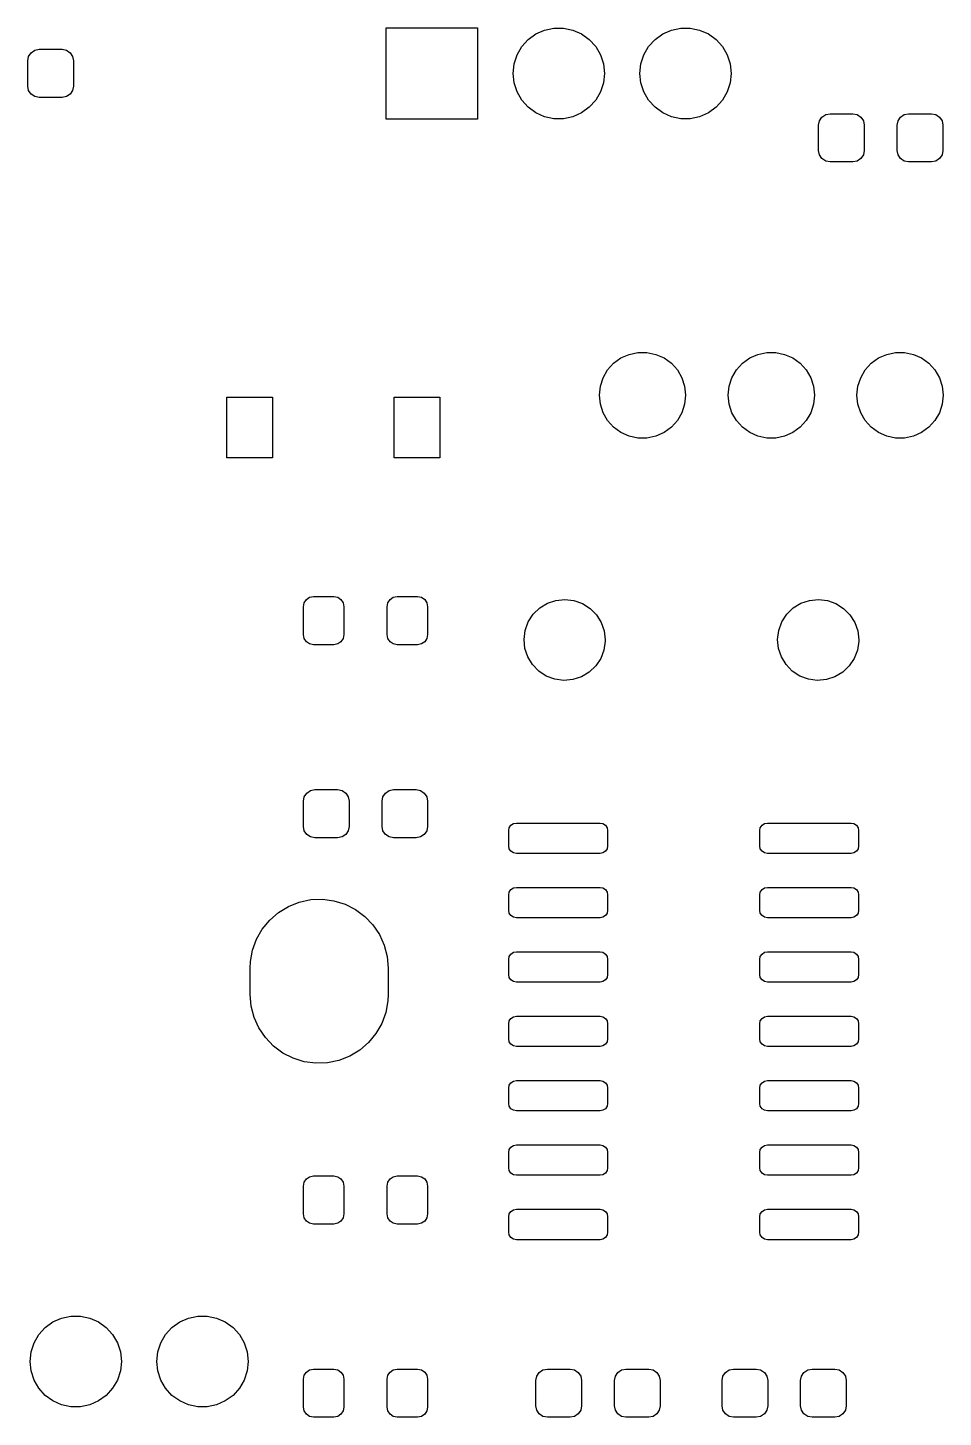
# Model space of a CAD drawing. Extents: x 74 to 207, y -142 to -34.
# Drawn here: x 159.07 to 177.13, y -140.81 to -113.4 of the extents above; entities that cross this region are included whole.
import ezdxf

# ---------------------------------------------------------------- set-up
doc = ezdxf.new("R2010")
doc.units = 0
doc.layers.add('BLACK', color=7, linetype='CONTINUOUS')

msp = doc.modelspace()

# ---------------------------------------------------------------- linework, layer by layer
at = {"layer": 'BLACK', "linetype": 'CONTINUOUS'}
for p, q in [((166.145, -115.2), (166.145, -113.4)), ((166.145, -113.4), (167.945, -113.4)), ((167.945, -113.4), (167.945, -115.2)), ((169.095, -113.521), (169.267, -113.444)), ((169.267, -113.444), (169.451, -113.405)), ((169.451, -113.405), (169.639, -113.405)), ((169.639, -113.405), (169.823, -113.444)), ((169.823, -113.444), (169.995, -113.521)), ((171.595, -113.521), (171.767, -113.444)), ((171.767, -113.444), (171.951, -113.405)), ((171.951, -113.405), (172.139, -113.405)), ((172.139, -113.405), (172.323, -113.444)), ((172.323, -113.444), (172.495, -113.521)), ((168.817, -113.771), (168.943, -113.631)), ((168.943, -113.631), (169.095, -113.521)), ((169.995, -113.521), (170.147, -113.631)), ((170.147, -113.631), (170.273, -113.771)), ((171.317, -113.771), (171.443, -113.631)), ((171.443, -113.631), (171.595, -113.521)), ((172.495, -113.521), (172.647, -113.631)), ((172.647, -113.631), (172.773, -113.771)), ((159.075, -114.05), (159.092, -113.964)), ((159.092, -113.964), (159.141, -113.891)), ((159.141, -113.891), (159.214, -113.842)), ((159.214, -113.842), (159.3, -113.825)), ((159.3, -113.825), (159.75, -113.825)), ((159.75, -113.825), (159.836, -113.842)), ((159.836, -113.842), (159.909, -113.891)), ((159.909, -113.891), (159.958, -113.964)), ((159.958, -113.964), (159.975, -114.05)), ((168.665, -114.113), (168.723, -113.934)), ((168.723, -113.934), (168.817, -113.771)), ((170.273, -113.771), (170.367, -113.934)), ((170.367, -113.934), (170.425, -114.113)), ((171.165, -114.113), (171.223, -113.934)), ((171.223, -113.934), (171.317, -113.771)), ((172.773, -113.771), (172.867, -113.934)), ((172.867, -113.934), (172.925, -114.113)), ((159.075, -114.55), (159.075, -114.05)), ((159.975, -114.05), (159.975, -114.55)), ((168.645, -114.3), (168.665, -114.113)), ((170.425, -114.113), (170.445, -114.3)), ((171.145, -114.3), (171.165, -114.113)), ((172.925, -114.113), (172.945, -114.3)), ((159.092, -114.636), (159.075, -114.55)), ((159.975, -114.55), (159.958, -114.636)), ((168.665, -114.487), (168.645, -114.3)), ((168.723, -114.666), (168.665, -114.487)), ((170.425, -114.487), (170.367, -114.666)), ((170.445, -114.3), (170.425, -114.487)), ((171.165, -114.487), (171.145, -114.3)), ((171.223, -114.666), (171.165, -114.487)), ((172.925, -114.487), (172.867, -114.666)), ((172.945, -114.3), (172.925, -114.487)), ((159.141, -114.709), (159.092, -114.636)), ((159.214, -114.758), (159.141, -114.709)), ((159.3, -114.775), (159.214, -114.758)), ((159.75, -114.775), (159.3, -114.775)), ((159.836, -114.758), (159.75, -114.775)), ((159.909, -114.709), (159.836, -114.758)), ((159.958, -114.636), (159.909, -114.709)), ((168.817, -114.829), (168.723, -114.666)), ((168.943, -114.969), (168.817, -114.829)), ((170.273, -114.829), (170.147, -114.969)), ((170.367, -114.666), (170.273, -114.829)), ((171.317, -114.829), (171.223, -114.666)), ((171.443, -114.969), (171.317, -114.829)), ((172.773, -114.829), (172.647, -114.969)), ((172.867, -114.666), (172.773, -114.829)), ((169.095, -115.079), (168.943, -114.969)), ((169.267, -115.156), (169.095, -115.079)), ((169.995, -115.079), (169.823, -115.156)), ((170.147, -114.969), (169.995, -115.079)), ((171.595, -115.079), (171.443, -114.969)), ((171.767, -115.156), (171.595, -115.079)), ((172.495, -115.079), (172.323, -115.156)), ((172.647, -114.969), (172.495, -115.079)), ((174.736, -115.161), (174.809, -115.112)), ((174.809, -115.112), (174.895, -115.095)), ((174.895, -115.095), (175.345, -115.095)), ((175.345, -115.095), (175.431, -115.112)), ((175.431, -115.112), (175.504, -115.161)), ((176.286, -115.161), (176.359, -115.112)), ((176.359, -115.112), (176.445, -115.095)), ((176.445, -115.095), (176.895, -115.095)), ((176.895, -115.095), (176.981, -115.112)), ((176.981, -115.112), (177.054, -115.161)), ((167.945, -115.2), (166.145, -115.2)), ((169.451, -115.195), (169.267, -115.156)), ((169.639, -115.195), (169.451, -115.195)), ((169.823, -115.156), (169.639, -115.195)), ((171.951, -115.195), (171.767, -115.156)), ((172.139, -115.195), (171.951, -115.195)), ((172.323, -115.156), (172.139, -115.195)), ((174.67, -115.32), (174.687, -115.234)), ((174.67, -115.82), (174.67, -115.32)), ((174.687, -115.234), (174.736, -115.161)), ((175.504, -115.161), (175.553, -115.234)), ((175.553, -115.234), (175.57, -115.32)), ((175.57, -115.32), (175.57, -115.82)), ((176.22, -115.32), (176.237, -115.234)), ((176.22, -115.82), (176.22, -115.32)), ((176.237, -115.234), (176.286, -115.161)), ((177.054, -115.161), (177.103, -115.234)), ((177.103, -115.234), (177.12, -115.32)), ((177.12, -115.32), (177.12, -115.82)), ((174.687, -115.906), (174.67, -115.82)), ((174.736, -115.979), (174.687, -115.906)), ((175.553, -115.906), (175.504, -115.979)), ((175.57, -115.82), (175.553, -115.906)), ((176.237, -115.906), (176.22, -115.82)), ((176.286, -115.979), (176.237, -115.906)), ((177.103, -115.906), (177.054, -115.979)), ((177.12, -115.82), (177.103, -115.906)), ((174.809, -116.028), (174.736, -115.979)), ((174.895, -116.045), (174.809, -116.028)), ((175.345, -116.045), (174.895, -116.045)), ((175.431, -116.028), (175.345, -116.045)), ((175.504, -115.979), (175.431, -116.028)), ((176.359, -116.028), (176.286, -115.979)), ((176.445, -116.045), (176.359, -116.028)), ((176.895, -116.045), (176.445, -116.045)), ((176.981, -116.028), (176.895, -116.045)), ((177.054, -115.979), (176.981, -116.028)), ((170.508, -120.15), (170.627, -120.018)), ((170.627, -120.018), (170.771, -119.914)), ((170.771, -119.914), (170.933, -119.842)), ((170.933, -119.842), (171.107, -119.805)), ((171.107, -119.805), (171.285, -119.805)), ((171.285, -119.805), (171.459, -119.842)), ((171.459, -119.842), (171.621, -119.914)), ((171.621, -119.914), (171.765, -120.018)), ((171.765, -120.018), (171.884, -120.15)), ((173.048, -120.15), (173.167, -120.018)), ((173.167, -120.018), (173.311, -119.914)), ((173.311, -119.914), (173.473, -119.842)), ((173.473, -119.842), (173.647, -119.805)), ((173.647, -119.805), (173.825, -119.805)), ((173.825, -119.805), (173.999, -119.842)), ((173.999, -119.842), (174.161, -119.914)), ((174.161, -119.914), (174.305, -120.018)), ((174.305, -120.018), (174.424, -120.15)), ((175.588, -120.15), (175.707, -120.018)), ((175.707, -120.018), (175.851, -119.914)), ((175.851, -119.914), (176.013, -119.842)), ((176.013, -119.842), (176.187, -119.805)), ((176.187, -119.805), (176.365, -119.805)), ((176.365, -119.805), (176.539, -119.842)), ((176.539, -119.842), (176.701, -119.914)), ((176.701, -119.914), (176.845, -120.018)), ((176.845, -120.018), (176.964, -120.15)), ((170.365, -120.473), (170.419, -120.304)), ((170.419, -120.304), (170.508, -120.15)), ((171.884, -120.15), (171.973, -120.304)), ((171.973, -120.304), (172.027, -120.473)), ((172.905, -120.473), (172.959, -120.304)), ((172.959, -120.304), (173.048, -120.15)), ((174.424, -120.15), (174.513, -120.304)), ((174.513, -120.304), (174.567, -120.473)), ((175.445, -120.473), (175.499, -120.304)), ((175.499, -120.304), (175.588, -120.15)), ((176.964, -120.15), (177.053, -120.304)), ((177.053, -120.304), (177.107, -120.473)), ((170.346, -120.65), (170.365, -120.473)), ((172.027, -120.473), (172.046, -120.65)), ((172.886, -120.65), (172.905, -120.473)), ((174.567, -120.473), (174.586, -120.65)), ((175.426, -120.65), (175.445, -120.473)), ((177.107, -120.473), (177.126, -120.65)), ((163, -121.885), (163, -120.685)), ((163, -120.685), (163.9, -120.685)), ((163.9, -120.685), (163.9, -121.885)), ((166.3, -121.885), (166.3, -120.685)), ((166.3, -120.685), (167.2, -120.685)), ((167.2, -120.685), (167.2, -121.885)), ((170.365, -120.827), (170.346, -120.65)), ((170.419, -120.996), (170.365, -120.827)), ((172.027, -120.827), (171.973, -120.996)), ((172.046, -120.65), (172.027, -120.827)), ((172.905, -120.827), (172.886, -120.65)), ((172.959, -120.996), (172.905, -120.827)), ((174.567, -120.827), (174.513, -120.996)), ((174.586, -120.65), (174.567, -120.827)), ((175.445, -120.827), (175.426, -120.65)), ((175.499, -120.996), (175.445, -120.827)), ((177.107, -120.827), (177.053, -120.996)), ((177.126, -120.65), (177.107, -120.827)), ((170.508, -121.15), (170.419, -120.996)), ((170.627, -121.282), (170.508, -121.15)), ((171.884, -121.15), (171.765, -121.282)), ((171.973, -120.996), (171.884, -121.15)), ((173.048, -121.15), (172.959, -120.996)), ((173.167, -121.282), (173.048, -121.15)), ((174.424, -121.15), (174.305, -121.282)), ((174.513, -120.996), (174.424, -121.15)), ((175.588, -121.15), (175.499, -120.996)), ((175.707, -121.282), (175.588, -121.15)), ((176.964, -121.15), (176.845, -121.282)), ((177.053, -120.996), (176.964, -121.15)), ((170.771, -121.386), (170.627, -121.282)), ((170.933, -121.458), (170.771, -121.386)), ((171.621, -121.386), (171.459, -121.458)), ((171.765, -121.282), (171.621, -121.386)), ((173.311, -121.386), (173.167, -121.282)), ((173.473, -121.458), (173.311, -121.386)), ((174.161, -121.386), (173.999, -121.458)), ((174.305, -121.282), (174.161, -121.386)), ((175.851, -121.386), (175.707, -121.282)), ((176.013, -121.458), (175.851, -121.386)), ((176.701, -121.386), (176.539, -121.458)), ((176.845, -121.282), (176.701, -121.386)), ((171.107, -121.495), (170.933, -121.458)), ((171.285, -121.495), (171.107, -121.495)), ((171.459, -121.458), (171.285, -121.495)), ((173.647, -121.495), (173.473, -121.458)), ((173.825, -121.495), (173.647, -121.495)), ((173.999, -121.458), (173.825, -121.495)), ((176.187, -121.495), (176.013, -121.458)), ((176.365, -121.495), (176.187, -121.495)), ((176.539, -121.458), (176.365, -121.495)), ((163.9, -121.885), (163, -121.885)), ((167.2, -121.885), (166.3, -121.885)), ((164.525, -124.743), (164.569, -124.679)), ((164.569, -124.679), (164.633, -124.635)), ((164.633, -124.635), (164.71, -124.62)), ((164.71, -124.62), (165.11, -124.62)), ((165.11, -124.62), (165.187, -124.635)), ((165.187, -124.635), (165.251, -124.679)), ((165.251, -124.679), (165.295, -124.743)), ((166.175, -124.743), (166.219, -124.679)), ((166.219, -124.679), (166.283, -124.635)), ((166.283, -124.635), (166.36, -124.62)), ((166.36, -124.62), (166.76, -124.62)), ((166.76, -124.62), (166.837, -124.635)), ((166.837, -124.635), (166.901, -124.679)), ((166.901, -124.679), (166.945, -124.743)), ((169.321, -124.752), (169.489, -124.695)), ((169.489, -124.695), (169.667, -124.676)), ((169.667, -124.676), (169.844, -124.697)), ((169.844, -124.697), (170.012, -124.757)), ((174.321, -124.752), (174.489, -124.695)), ((174.489, -124.695), (174.667, -124.676)), ((174.667, -124.676), (174.844, -124.697)), ((174.844, -124.697), (175.012, -124.757)), ((164.51, -124.82), (164.525, -124.743)), ((164.51, -125.37), (164.51, -124.82)), ((165.295, -124.743), (165.31, -124.82)), ((165.31, -124.82), (165.31, -125.37)), ((166.16, -124.82), (166.175, -124.743)), ((166.16, -125.37), (166.16, -124.82)), ((166.945, -124.743), (166.96, -124.82)), ((166.96, -124.82), (166.96, -125.37)), ((168.945, -125.12), (169.041, -124.97)), ((169.041, -124.97), (169.169, -124.846)), ((169.169, -124.846), (169.321, -124.752)), ((170.012, -124.757), (170.162, -124.853)), ((170.162, -124.853), (170.288, -124.979)), ((170.288, -124.979), (170.383, -125.13)), ((173.945, -125.12), (174.041, -124.97)), ((174.041, -124.97), (174.169, -124.846)), ((174.169, -124.846), (174.321, -124.752)), ((175.012, -124.757), (175.162, -124.853)), ((175.162, -124.853), (175.288, -124.979)), ((175.288, -124.979), (175.383, -125.13)), ((168.884, -125.288), (168.945, -125.12)), ((170.383, -125.13), (170.441, -125.299)), ((173.884, -125.288), (173.945, -125.12)), ((175.383, -125.13), (175.441, -125.299)), ((164.525, -125.447), (164.51, -125.37)), ((164.569, -125.511), (164.525, -125.447)), ((164.633, -125.555), (164.569, -125.511)), ((165.251, -125.511), (165.187, -125.555)), ((165.295, -125.447), (165.251, -125.511)), ((165.31, -125.37), (165.295, -125.447)), ((166.175, -125.447), (166.16, -125.37)), ((166.219, -125.511), (166.175, -125.447)), ((166.283, -125.555), (166.219, -125.511)), ((166.901, -125.511), (166.837, -125.555)), ((166.945, -125.447), (166.901, -125.511)), ((166.96, -125.37), (166.945, -125.447)), ((168.861, -125.465), (168.884, -125.288)), ((168.879, -125.642), (168.861, -125.465)), ((170.461, -125.498), (170.436, -125.675)), ((170.441, -125.299), (170.461, -125.476)), ((170.461, -125.476), (170.461, -125.498)), ((173.861, -125.465), (173.884, -125.288)), ((173.879, -125.642), (173.861, -125.465)), ((175.461, -125.498), (175.436, -125.675)), ((175.441, -125.299), (175.461, -125.476)), ((175.461, -125.476), (175.461, -125.498)), ((164.71, -125.57), (164.633, -125.555)), ((165.11, -125.57), (164.71, -125.57)), ((165.187, -125.555), (165.11, -125.57)), ((166.36, -125.57), (166.283, -125.555)), ((166.76, -125.57), (166.36, -125.57)), ((166.837, -125.555), (166.76, -125.57)), ((168.935, -125.812), (168.879, -125.642)), ((170.436, -125.675), (170.373, -125.842)), ((173.935, -125.812), (173.879, -125.642)), ((175.436, -125.675), (175.373, -125.842)), ((169.027, -125.964), (168.935, -125.812)), ((169.151, -126.092), (169.027, -125.964)), ((170.274, -125.99), (170.145, -126.113)), ((170.373, -125.842), (170.274, -125.99)), ((174.027, -125.964), (173.935, -125.812)), ((174.151, -126.092), (174.027, -125.964)), ((175.274, -125.99), (175.145, -126.113)), ((175.373, -125.842), (175.274, -125.99)), ((169.3, -126.19), (169.151, -126.092)), ((169.468, -126.252), (169.3, -126.19)), ((169.644, -126.276), (169.468, -126.252)), ((169.822, -126.26), (169.644, -126.276)), ((169.992, -126.205), (169.822, -126.26)), ((170.145, -126.113), (169.992, -126.205)), ((174.3, -126.19), (174.151, -126.092)), ((174.468, -126.252), (174.3, -126.19)), ((174.644, -126.276), (174.468, -126.252)), ((174.822, -126.26), (174.644, -126.276)), ((174.992, -126.205), (174.822, -126.26)), ((175.145, -126.113), (174.992, -126.205)), ((164.527, -128.569), (164.576, -128.496)), ((164.576, -128.496), (164.649, -128.447)), ((164.649, -128.447), (164.735, -128.43)), ((164.735, -128.43), (165.185, -128.43)), ((165.185, -128.43), (165.271, -128.447)), ((165.271, -128.447), (165.344, -128.496)), ((165.344, -128.496), (165.393, -128.569)), ((166.077, -128.569), (166.126, -128.496)), ((166.126, -128.496), (166.199, -128.447)), ((166.199, -128.447), (166.285, -128.43)), ((166.285, -128.43), (166.735, -128.43)), ((166.735, -128.43), (166.821, -128.447)), ((166.821, -128.447), (166.894, -128.496)), ((166.894, -128.496), (166.943, -128.569)), ((164.51, -128.655), (164.527, -128.569)), ((164.51, -129.155), (164.51, -128.655)), ((165.393, -128.569), (165.41, -128.655)), ((165.41, -128.655), (165.41, -129.155)), ((166.06, -128.655), (166.077, -128.569)), ((166.06, -129.155), (166.06, -128.655)), ((166.943, -128.569), (166.96, -128.655)), ((166.96, -128.655), (166.96, -129.155)), ((168.603, -129.132), (168.651, -129.099)), ((168.651, -129.099), (168.709, -129.088)), ((168.709, -129.088), (170.359, -129.088)), ((170.359, -129.088), (170.416, -129.099)), ((170.416, -129.099), (170.465, -129.132)), ((173.553, -129.132), (173.601, -129.099)), ((173.601, -129.099), (173.659, -129.088)), ((173.659, -129.088), (175.309, -129.088)), ((175.309, -129.088), (175.366, -129.099)), ((175.366, -129.099), (175.415, -129.132)), ((164.527, -129.241), (164.51, -129.155)), ((164.576, -129.314), (164.527, -129.241)), ((164.649, -129.363), (164.576, -129.314)), ((164.735, -129.38), (164.649, -129.363)), ((165.271, -129.363), (165.185, -129.38)), ((165.344, -129.314), (165.271, -129.363)), ((165.393, -129.241), (165.344, -129.314)), ((165.41, -129.155), (165.393, -129.241)), ((166.077, -129.241), (166.06, -129.155)), ((166.126, -129.314), (166.077, -129.241)), ((166.199, -129.363), (166.126, -129.314)), ((166.285, -129.38), (166.199, -129.363)), ((166.821, -129.363), (166.735, -129.38)), ((166.894, -129.314), (166.821, -129.363)), ((166.943, -129.241), (166.894, -129.314)), ((166.96, -129.155), (166.943, -129.241)), ((168.559, -129.238), (168.57, -129.18)), ((168.559, -129.538), (168.559, -129.238)), ((168.57, -129.18), (168.603, -129.132)), ((170.465, -129.132), (170.497, -129.18)), ((170.497, -129.18), (170.509, -129.238)), ((170.509, -129.238), (170.509, -129.538)), ((173.509, -129.238), (173.52, -129.18)), ((173.509, -129.538), (173.509, -129.238)), ((173.52, -129.18), (173.553, -129.132)), ((175.415, -129.132), (175.447, -129.18)), ((175.447, -129.18), (175.459, -129.238)), ((175.459, -129.238), (175.459, -129.538)), ((165.185, -129.38), (164.735, -129.38)), ((166.735, -129.38), (166.285, -129.38)), ((168.57, -129.595), (168.559, -129.538)), ((168.603, -129.644), (168.57, -129.595)), ((168.651, -129.676), (168.603, -129.644)), ((170.465, -129.644), (170.416, -129.676)), ((170.497, -129.595), (170.465, -129.644)), ((170.509, -129.538), (170.497, -129.595)), ((173.52, -129.595), (173.509, -129.538)), ((173.553, -129.644), (173.52, -129.595)), ((173.601, -129.676), (173.553, -129.644)), ((175.415, -129.644), (175.366, -129.676)), ((175.447, -129.595), (175.415, -129.644)), ((175.459, -129.538), (175.447, -129.595)), ((168.709, -129.688), (168.651, -129.676)), ((170.359, -129.688), (168.709, -129.688)), ((170.416, -129.676), (170.359, -129.688)), ((173.659, -129.688), (173.601, -129.676)), ((175.309, -129.688), (173.659, -129.688)), ((175.366, -129.676), (175.309, -129.688)), ((168.559, -130.508), (168.57, -130.45)), ((168.57, -130.45), (168.603, -130.402)), ((168.603, -130.402), (168.651, -130.369)), ((168.651, -130.369), (168.709, -130.358)), ((168.709, -130.358), (170.359, -130.358)), ((170.359, -130.358), (170.416, -130.369)), ((170.416, -130.369), (170.465, -130.402)), ((170.465, -130.402), (170.497, -130.45)), ((170.497, -130.45), (170.509, -130.508)), ((173.509, -130.508), (173.52, -130.45)), ((173.52, -130.45), (173.553, -130.402)), ((173.553, -130.402), (173.601, -130.369)), ((173.601, -130.369), (173.659, -130.358)), ((173.659, -130.358), (175.309, -130.358)), ((175.309, -130.358), (175.366, -130.369)), ((175.366, -130.369), (175.415, -130.402)), ((175.415, -130.402), (175.447, -130.45)), ((175.447, -130.45), (175.459, -130.508)), ((164.019, -130.851), (164.215, -130.732)), ((164.215, -130.732), (164.429, -130.647)), ((164.429, -130.647), (164.654, -130.6)), ((164.654, -130.6), (164.884, -130.592)), ((164.884, -130.592), (165.112, -130.622)), ((165.112, -130.622), (165.332, -130.69)), ((165.332, -130.69), (165.537, -130.794)), ((168.559, -130.808), (168.559, -130.508)), ((170.509, -130.508), (170.509, -130.808)), ((173.509, -130.808), (173.509, -130.508)), ((175.459, -130.508), (175.459, -130.808)), ((163.699, -131.18), (163.845, -131.002)), ((163.845, -131.002), (164.019, -130.851)), ((165.537, -130.794), (165.721, -130.931)), ((165.721, -130.931), (165.88, -131.098)), ((168.57, -130.865), (168.559, -130.808)), ((168.603, -130.914), (168.57, -130.865)), ((168.651, -130.946), (168.603, -130.914)), ((168.709, -130.958), (168.651, -130.946)), ((170.359, -130.958), (168.709, -130.958)), ((170.416, -130.946), (170.359, -130.958)), ((170.465, -130.914), (170.416, -130.946)), ((170.497, -130.865), (170.465, -130.914)), ((170.509, -130.808), (170.497, -130.865)), ((173.52, -130.865), (173.509, -130.808)), ((173.553, -130.914), (173.52, -130.865)), ((173.601, -130.946), (173.553, -130.914)), ((173.659, -130.958), (173.601, -130.946)), ((175.309, -130.958), (173.659, -130.958)), ((175.366, -130.946), (175.309, -130.958)), ((175.415, -130.914), (175.366, -130.946)), ((175.447, -130.865), (175.415, -130.914)), ((175.459, -130.808), (175.447, -130.865)), ((163.585, -131.38), (163.699, -131.18)), ((165.88, -131.098), (166.008, -131.289)), ((166.008, -131.289), (166.103, -131.498)), ((163.507, -131.596), (163.585, -131.38)), ((166.103, -131.498), (166.161, -131.721)), ((163.46, -131.95), (163.466, -131.822)), ((163.466, -131.822), (163.507, -131.596)), ((166.161, -131.721), (166.18, -131.95)), ((168.559, -131.778), (168.57, -131.72)), ((168.559, -132.078), (168.559, -131.778)), ((168.57, -131.72), (168.603, -131.672)), ((168.603, -131.672), (168.651, -131.639)), ((168.651, -131.639), (168.709, -131.628)), ((168.709, -131.628), (170.359, -131.628)), ((170.359, -131.628), (170.416, -131.639)), ((170.416, -131.639), (170.465, -131.672)), ((170.465, -131.672), (170.497, -131.72)), ((170.497, -131.72), (170.509, -131.778)), ((170.509, -131.778), (170.509, -132.078)), ((173.509, -131.778), (173.52, -131.72)), ((173.509, -132.078), (173.509, -131.778)), ((173.52, -131.72), (173.553, -131.672)), ((173.553, -131.672), (173.601, -131.639)), ((173.601, -131.639), (173.659, -131.628)), ((173.659, -131.628), (175.309, -131.628)), ((175.309, -131.628), (175.366, -131.639)), ((175.366, -131.639), (175.415, -131.672)), ((175.415, -131.672), (175.447, -131.72)), ((175.447, -131.72), (175.459, -131.778)), ((175.459, -131.778), (175.459, -132.078)), ((163.46, -132.47), (163.46, -131.95)), ((166.18, -131.95), (166.18, -132.47)), ((168.57, -132.135), (168.559, -132.078)), ((170.509, -132.078), (170.497, -132.135)), ((173.52, -132.135), (173.509, -132.078)), ((175.459, -132.078), (175.447, -132.135)), ((168.603, -132.184), (168.57, -132.135)), ((168.651, -132.216), (168.603, -132.184)), ((168.709, -132.228), (168.651, -132.216)), ((170.359, -132.228), (168.709, -132.228)), ((170.416, -132.216), (170.359, -132.228)), ((170.465, -132.184), (170.416, -132.216)), ((170.497, -132.135), (170.465, -132.184)), ((173.553, -132.184), (173.52, -132.135)), ((173.601, -132.216), (173.553, -132.184)), ((173.659, -132.228), (173.601, -132.216)), ((175.309, -132.228), (173.659, -132.228)), ((175.366, -132.216), (175.309, -132.228)), ((175.415, -132.184), (175.366, -132.216)), ((175.447, -132.135), (175.415, -132.184)), ((163.479, -132.699), (163.46, -132.47)), ((166.174, -132.598), (166.133, -132.824)), ((166.18, -132.47), (166.174, -132.598)), ((163.537, -132.922), (163.479, -132.699)), ((163.632, -133.131), (163.537, -132.922)), ((166.133, -132.824), (166.055, -133.04)), ((168.603, -132.942), (168.651, -132.909)), ((168.651, -132.909), (168.709, -132.898)), ((168.709, -132.898), (170.359, -132.898)), ((170.359, -132.898), (170.416, -132.909)), ((170.416, -132.909), (170.465, -132.942)), ((173.553, -132.942), (173.601, -132.909)), ((173.601, -132.909), (173.659, -132.898)), ((173.659, -132.898), (175.309, -132.898)), ((175.309, -132.898), (175.366, -132.909)), ((175.366, -132.909), (175.415, -132.942)), ((163.76, -133.322), (163.632, -133.131)), ((166.055, -133.04), (165.941, -133.24)), ((168.559, -133.048), (168.57, -132.99)), ((168.559, -133.348), (168.559, -133.048)), ((168.57, -132.99), (168.603, -132.942)), ((170.465, -132.942), (170.497, -132.99)), ((170.497, -132.99), (170.509, -133.048)), ((170.509, -133.048), (170.509, -133.348)), ((173.509, -133.048), (173.52, -132.99)), ((173.509, -133.348), (173.509, -133.048)), ((173.52, -132.99), (173.553, -132.942)), ((175.415, -132.942), (175.447, -132.99)), ((175.447, -132.99), (175.459, -133.048)), ((175.459, -133.048), (175.459, -133.348)), ((163.919, -133.489), (163.76, -133.322)), ((165.795, -133.418), (165.621, -133.569)), ((165.941, -133.24), (165.795, -133.418)), ((168.57, -133.405), (168.559, -133.348)), ((168.603, -133.454), (168.57, -133.405)), ((168.651, -133.486), (168.603, -133.454)), ((168.709, -133.498), (168.651, -133.486)), ((170.416, -133.486), (170.359, -133.498)), ((170.465, -133.454), (170.416, -133.486)), ((170.497, -133.405), (170.465, -133.454)), ((170.509, -133.348), (170.497, -133.405)), ((173.52, -133.405), (173.509, -133.348)), ((173.553, -133.454), (173.52, -133.405)), ((173.601, -133.486), (173.553, -133.454)), ((173.659, -133.498), (173.601, -133.486)), ((175.366, -133.486), (175.309, -133.498)), ((175.415, -133.454), (175.366, -133.486)), ((175.447, -133.405), (175.415, -133.454)), ((175.459, -133.348), (175.447, -133.405)), ((164.103, -133.626), (163.919, -133.489)), ((164.308, -133.73), (164.103, -133.626)), ((164.528, -133.798), (164.308, -133.73)), ((165.425, -133.688), (165.211, -133.773)), ((165.621, -133.569), (165.425, -133.688)), ((170.359, -133.498), (168.709, -133.498)), ((175.309, -133.498), (173.659, -133.498)), ((164.756, -133.828), (164.528, -133.798)), ((164.986, -133.82), (164.756, -133.828)), ((165.211, -133.773), (164.986, -133.82)), ((168.559, -134.318), (168.57, -134.26)), ((168.57, -134.26), (168.603, -134.212)), ((168.603, -134.212), (168.651, -134.179)), ((168.651, -134.179), (168.709, -134.168)), ((168.709, -134.168), (170.359, -134.168)), ((170.359, -134.168), (170.416, -134.179)), ((170.416, -134.179), (170.465, -134.212)), ((170.465, -134.212), (170.497, -134.26)), ((170.497, -134.26), (170.509, -134.318)), ((173.509, -134.318), (173.52, -134.26)), ((173.52, -134.26), (173.553, -134.212)), ((173.553, -134.212), (173.601, -134.179)), ((173.601, -134.179), (173.659, -134.168)), ((173.659, -134.168), (175.309, -134.168)), ((175.309, -134.168), (175.366, -134.179)), ((175.366, -134.179), (175.415, -134.212)), ((175.415, -134.212), (175.447, -134.26)), ((175.447, -134.26), (175.459, -134.318)), ((168.559, -134.618), (168.559, -134.318)), ((170.509, -134.318), (170.509, -134.618)), ((173.509, -134.618), (173.509, -134.318)), ((175.459, -134.318), (175.459, -134.618)), ((168.57, -134.675), (168.559, -134.618)), ((168.603, -134.724), (168.57, -134.675)), ((168.651, -134.756), (168.603, -134.724)), ((168.709, -134.768), (168.651, -134.756)), ((170.359, -134.768), (168.709, -134.768)), ((170.416, -134.756), (170.359, -134.768)), ((170.465, -134.724), (170.416, -134.756)), ((170.497, -134.675), (170.465, -134.724)), ((170.509, -134.618), (170.497, -134.675)), ((173.52, -134.675), (173.509, -134.618)), ((173.553, -134.724), (173.52, -134.675)), ((173.601, -134.756), (173.553, -134.724)), ((173.659, -134.768), (173.601, -134.756)), ((175.309, -134.768), (173.659, -134.768)), ((175.366, -134.756), (175.309, -134.768)), ((175.415, -134.724), (175.366, -134.756)), ((175.447, -134.675), (175.415, -134.724)), ((175.459, -134.618), (175.447, -134.675)), ((168.559, -135.588), (168.57, -135.53)), ((168.559, -135.888), (168.559, -135.588)), ((168.57, -135.53), (168.603, -135.482)), ((168.603, -135.482), (168.651, -135.449)), ((168.651, -135.449), (168.709, -135.438)), ((168.709, -135.438), (170.359, -135.438)), ((170.359, -135.438), (170.416, -135.449)), ((170.416, -135.449), (170.465, -135.482)), ((170.465, -135.482), (170.497, -135.53)), ((170.497, -135.53), (170.509, -135.588)), ((170.509, -135.588), (170.509, -135.888)), ((173.509, -135.588), (173.52, -135.53)), ((173.509, -135.888), (173.509, -135.588)), ((173.52, -135.53), (173.553, -135.482)), ((173.553, -135.482), (173.601, -135.449)), ((173.601, -135.449), (173.659, -135.438)), ((173.659, -135.438), (175.309, -135.438)), ((175.309, -135.438), (175.366, -135.449)), ((175.366, -135.449), (175.415, -135.482)), ((175.415, -135.482), (175.447, -135.53)), ((175.447, -135.53), (175.459, -135.588)), ((175.459, -135.588), (175.459, -135.888)), ((168.57, -135.945), (168.559, -135.888)), ((168.603, -135.994), (168.57, -135.945)), ((170.497, -135.945), (170.465, -135.994)), ((170.509, -135.888), (170.497, -135.945)), ((173.52, -135.945), (173.509, -135.888)), ((173.553, -135.994), (173.52, -135.945)), ((175.447, -135.945), (175.415, -135.994)), ((175.459, -135.888), (175.447, -135.945)), ((164.51, -136.25), (164.525, -136.173)), ((164.525, -136.173), (164.569, -136.109)), ((164.569, -136.109), (164.633, -136.065)), ((164.633, -136.065), (164.71, -136.05)), ((164.71, -136.05), (165.11, -136.05)), ((165.11, -136.05), (165.187, -136.065)), ((165.187, -136.065), (165.251, -136.109)), ((165.251, -136.109), (165.295, -136.173)), ((165.295, -136.173), (165.31, -136.25)), ((166.16, -136.25), (166.175, -136.173)), ((166.175, -136.173), (166.219, -136.109)), ((166.219, -136.109), (166.283, -136.065)), ((166.283, -136.065), (166.36, -136.05)), ((166.36, -136.05), (166.76, -136.05)), ((166.76, -136.05), (166.837, -136.065)), ((166.837, -136.065), (166.901, -136.109)), ((166.901, -136.109), (166.945, -136.173)), ((166.945, -136.173), (166.96, -136.25)), ((168.651, -136.026), (168.603, -135.994)), ((168.709, -136.038), (168.651, -136.026)), ((170.359, -136.038), (168.709, -136.038)), ((170.416, -136.026), (170.359, -136.038)), ((170.465, -135.994), (170.416, -136.026)), ((173.601, -136.026), (173.553, -135.994)), ((173.659, -136.038), (173.601, -136.026)), ((175.309, -136.038), (173.659, -136.038)), ((175.366, -136.026), (175.309, -136.038)), ((175.415, -135.994), (175.366, -136.026)), ((164.51, -136.8), (164.51, -136.25)), ((165.31, -136.25), (165.31, -136.8)), ((166.16, -136.8), (166.16, -136.25)), ((166.96, -136.25), (166.96, -136.8)), ((168.57, -136.8), (168.603, -136.752)), ((168.603, -136.752), (168.651, -136.719)), ((168.651, -136.719), (168.709, -136.708)), ((168.709, -136.708), (170.359, -136.708)), ((170.359, -136.708), (170.416, -136.719)), ((170.416, -136.719), (170.465, -136.752)), ((170.465, -136.752), (170.497, -136.8)), ((173.52, -136.8), (173.553, -136.752)), ((173.553, -136.752), (173.601, -136.719)), ((173.601, -136.719), (173.659, -136.708)), ((173.659, -136.708), (175.309, -136.708)), ((175.309, -136.708), (175.366, -136.719)), ((175.366, -136.719), (175.415, -136.752)), ((175.415, -136.752), (175.447, -136.8)), ((164.525, -136.877), (164.51, -136.8)), ((164.569, -136.941), (164.525, -136.877)), ((164.633, -136.985), (164.569, -136.941)), ((164.71, -137), (164.633, -136.985)), ((165.11, -137), (164.71, -137)), ((165.187, -136.985), (165.11, -137)), ((165.251, -136.941), (165.187, -136.985)), ((165.295, -136.877), (165.251, -136.941)), ((165.31, -136.8), (165.295, -136.877)), ((166.175, -136.877), (166.16, -136.8)), ((166.219, -136.941), (166.175, -136.877)), ((166.283, -136.985), (166.219, -136.941)), ((166.36, -137), (166.283, -136.985)), ((166.76, -137), (166.36, -137)), ((166.837, -136.985), (166.76, -137)), ((166.901, -136.941), (166.837, -136.985)), ((166.945, -136.877), (166.901, -136.941)), ((166.96, -136.8), (166.945, -136.877)), ((168.559, -136.858), (168.57, -136.8)), ((168.559, -137.158), (168.559, -136.858)), ((170.497, -136.8), (170.509, -136.858)), ((170.509, -136.858), (170.509, -137.158)), ((173.509, -136.858), (173.52, -136.8)), ((173.509, -137.158), (173.509, -136.858)), ((175.447, -136.8), (175.459, -136.858)), ((175.459, -136.858), (175.459, -137.158)), ((168.57, -137.215), (168.559, -137.158)), ((168.603, -137.264), (168.57, -137.215)), ((168.651, -137.296), (168.603, -137.264)), ((168.709, -137.308), (168.651, -137.296)), ((170.359, -137.308), (168.709, -137.308)), ((170.416, -137.296), (170.359, -137.308)), ((170.465, -137.264), (170.416, -137.296)), ((170.497, -137.215), (170.465, -137.264)), ((170.509, -137.158), (170.497, -137.215)), ((173.52, -137.215), (173.509, -137.158)), ((173.553, -137.264), (173.52, -137.215)), ((173.601, -137.296), (173.553, -137.264)), ((173.659, -137.308), (173.601, -137.296)), ((175.309, -137.308), (173.659, -137.308)), ((175.366, -137.296), (175.309, -137.308)), ((175.415, -137.264), (175.366, -137.296)), ((175.447, -137.215), (175.415, -137.264)), ((175.459, -137.158), (175.447, -137.215)), ((159.418, -139.041), (159.57, -138.931)), ((159.57, -138.931), (159.742, -138.854)), ((159.742, -138.854), (159.926, -138.815)), ((159.926, -138.815), (160.114, -138.815)), ((160.114, -138.815), (160.298, -138.854)), ((160.298, -138.854), (160.47, -138.931)), ((160.47, -138.931), (160.622, -139.041)), ((161.918, -139.041), (162.07, -138.931)), ((162.07, -138.931), (162.242, -138.854)), ((162.242, -138.854), (162.426, -138.815)), ((162.426, -138.815), (162.614, -138.815)), ((162.614, -138.815), (162.798, -138.854)), ((162.798, -138.854), (162.97, -138.931)), ((162.97, -138.931), (163.122, -139.041)), ((159.198, -139.344), (159.292, -139.181)), ((159.292, -139.181), (159.418, -139.041)), ((160.622, -139.041), (160.748, -139.181)), ((160.748, -139.181), (160.842, -139.344)), ((161.698, -139.344), (161.792, -139.181)), ((161.792, -139.181), (161.918, -139.041)), ((163.122, -139.041), (163.248, -139.181)), ((163.248, -139.181), (163.342, -139.344)), ((159.14, -139.523), (159.198, -139.344)), ((160.842, -139.344), (160.9, -139.523)), ((161.64, -139.523), (161.698, -139.344)), ((163.342, -139.344), (163.4, -139.523)), ((159.12, -139.71), (159.14, -139.523)), ((159.14, -139.897), (159.12, -139.71)), ((160.9, -139.523), (160.92, -139.71)), ((160.92, -139.71), (160.9, -139.897)), ((161.62, -139.71), (161.64, -139.523)), ((161.64, -139.897), (161.62, -139.71)), ((163.4, -139.523), (163.42, -139.71)), ((163.42, -139.71), (163.4, -139.897)), ((159.198, -140.076), (159.14, -139.897)), ((160.9, -139.897), (160.842, -140.076)), ((161.698, -140.076), (161.64, -139.897)), ((163.4, -139.897), (163.342, -140.076)), ((164.51, -140.06), (164.525, -139.983)), ((164.51, -140.61), (164.51, -140.06)), ((164.525, -139.983), (164.569, -139.919)), ((164.569, -139.919), (164.633, -139.875)), ((164.633, -139.875), (164.71, -139.86)), ((164.71, -139.86), (165.11, -139.86)), ((165.11, -139.86), (165.187, -139.875)), ((165.187, -139.875), (165.251, -139.919)), ((165.251, -139.919), (165.295, -139.983)), ((165.295, -139.983), (165.31, -140.06)), ((165.31, -140.06), (165.31, -140.61)), ((166.16, -140.06), (166.175, -139.983)), ((166.16, -140.61), (166.16, -140.06)), ((166.175, -139.983), (166.219, -139.919)), ((166.219, -139.919), (166.283, -139.875)), ((166.283, -139.875), (166.36, -139.86)), ((166.36, -139.86), (166.76, -139.86)), ((166.76, -139.86), (166.837, -139.875)), ((166.837, -139.875), (166.901, -139.919)), ((166.901, -139.919), (166.945, -139.983)), ((166.945, -139.983), (166.96, -140.06)), ((166.96, -140.06), (166.96, -140.61)), ((169.095, -140.085), (169.112, -139.999)), ((169.112, -139.999), (169.161, -139.926)), ((169.161, -139.926), (169.234, -139.877)), ((169.234, -139.877), (169.32, -139.86)), ((169.32, -139.86), (169.77, -139.86)), ((169.77, -139.86), (169.856, -139.877)), ((169.856, -139.877), (169.929, -139.926)), ((169.929, -139.926), (169.978, -139.999)), ((169.978, -139.999), (169.995, -140.085)), ((170.645, -140.085), (170.662, -139.999)), ((170.662, -139.999), (170.711, -139.926)), ((170.711, -139.926), (170.784, -139.877)), ((170.784, -139.877), (170.87, -139.86)), ((170.87, -139.86), (171.32, -139.86)), ((171.32, -139.86), (171.406, -139.877)), ((171.406, -139.877), (171.479, -139.926)), ((171.479, -139.926), (171.528, -139.999)), ((171.528, -139.999), (171.545, -140.085)), ((172.765, -140.085), (172.782, -139.999)), ((172.782, -139.999), (172.831, -139.926)), ((172.831, -139.926), (172.904, -139.877)), ((172.904, -139.877), (172.99, -139.86)), ((172.99, -139.86), (173.44, -139.86)), ((173.44, -139.86), (173.526, -139.877)), ((173.526, -139.877), (173.599, -139.926)), ((173.599, -139.926), (173.648, -139.999)), ((173.648, -139.999), (173.665, -140.085)), ((174.315, -140.085), (174.332, -139.999)), ((174.332, -139.999), (174.381, -139.926)), ((174.381, -139.926), (174.454, -139.877)), ((174.454, -139.877), (174.54, -139.86)), ((174.54, -139.86), (174.99, -139.86)), ((174.99, -139.86), (175.076, -139.877)), ((175.076, -139.877), (175.149, -139.926)), ((175.149, -139.926), (175.198, -139.999)), ((175.198, -139.999), (175.215, -140.085)), ((159.292, -140.239), (159.198, -140.076)), ((159.418, -140.379), (159.292, -140.239)), ((160.748, -140.239), (160.622, -140.379)), ((160.842, -140.076), (160.748, -140.239)), ((161.792, -140.239), (161.698, -140.076)), ((161.918, -140.379), (161.792, -140.239)), ((163.248, -140.239), (163.122, -140.379)), ((163.342, -140.076), (163.248, -140.239)), ((169.095, -140.585), (169.095, -140.085)), ((169.995, -140.085), (169.995, -140.585)), ((170.645, -140.585), (170.645, -140.085)), ((171.545, -140.085), (171.545, -140.585)), ((172.765, -140.585), (172.765, -140.085)), ((173.665, -140.085), (173.665, -140.585)), ((174.315, -140.585), (174.315, -140.085)), ((175.215, -140.085), (175.215, -140.585)), ((159.57, -140.489), (159.418, -140.379)), ((159.742, -140.566), (159.57, -140.489)), ((159.926, -140.605), (159.742, -140.566)), ((160.114, -140.605), (159.926, -140.605)), ((160.298, -140.566), (160.114, -140.605)), ((160.47, -140.489), (160.298, -140.566)), ((160.622, -140.379), (160.47, -140.489)), ((162.07, -140.489), (161.918, -140.379)), ((162.242, -140.566), (162.07, -140.489)), ((162.426, -140.605), (162.242, -140.566)), ((162.614, -140.605), (162.426, -140.605)), ((162.798, -140.566), (162.614, -140.605)), ((162.97, -140.489), (162.798, -140.566)), ((163.122, -140.379), (162.97, -140.489)), ((164.525, -140.687), (164.51, -140.61)), ((165.31, -140.61), (165.295, -140.687)), ((166.175, -140.687), (166.16, -140.61)), ((166.96, -140.61), (166.945, -140.687)), ((169.112, -140.671), (169.095, -140.585)), ((169.995, -140.585), (169.978, -140.671)), ((170.662, -140.671), (170.645, -140.585)), ((171.545, -140.585), (171.528, -140.671)), ((172.782, -140.671), (172.765, -140.585)), ((173.665, -140.585), (173.648, -140.671)), ((174.332, -140.671), (174.315, -140.585)), ((175.215, -140.585), (175.198, -140.671)), ((164.569, -140.751), (164.525, -140.687)), ((164.633, -140.795), (164.569, -140.751)), ((164.71, -140.81), (164.633, -140.795)), ((165.11, -140.81), (164.71, -140.81)), ((165.187, -140.795), (165.11, -140.81)), ((165.251, -140.751), (165.187, -140.795)), ((165.295, -140.687), (165.251, -140.751)), ((166.219, -140.751), (166.175, -140.687)), ((166.283, -140.795), (166.219, -140.751)), ((166.36, -140.81), (166.283, -140.795)), ((166.76, -140.81), (166.36, -140.81)), ((166.837, -140.795), (166.76, -140.81)), ((166.901, -140.751), (166.837, -140.795)), ((166.945, -140.687), (166.901, -140.751)), ((169.161, -140.744), (169.112, -140.671)), ((169.234, -140.793), (169.161, -140.744)), ((169.32, -140.81), (169.234, -140.793)), ((169.77, -140.81), (169.32, -140.81)), ((169.856, -140.793), (169.77, -140.81)), ((169.929, -140.744), (169.856, -140.793)), ((169.978, -140.671), (169.929, -140.744)), ((170.711, -140.744), (170.662, -140.671)), ((170.784, -140.793), (170.711, -140.744)), ((170.87, -140.81), (170.784, -140.793)), ((171.32, -140.81), (170.87, -140.81)), ((171.406, -140.793), (171.32, -140.81)), ((171.479, -140.744), (171.406, -140.793)), ((171.528, -140.671), (171.479, -140.744)), ((172.831, -140.744), (172.782, -140.671)), ((172.904, -140.793), (172.831, -140.744)), ((172.99, -140.81), (172.904, -140.793)), ((173.44, -140.81), (172.99, -140.81)), ((173.526, -140.793), (173.44, -140.81)), ((173.599, -140.744), (173.526, -140.793)), ((173.648, -140.671), (173.599, -140.744)), ((174.381, -140.744), (174.332, -140.671)), ((174.454, -140.793), (174.381, -140.744)), ((174.54, -140.81), (174.454, -140.793)), ((174.99, -140.81), (174.54, -140.81)), ((175.076, -140.793), (174.99, -140.81)), ((175.149, -140.744), (175.076, -140.793)), ((175.198, -140.671), (175.149, -140.744))]:
    msp.add_line(p, q, dxfattribs=at)

doc.saveas('drawing.dxf')
